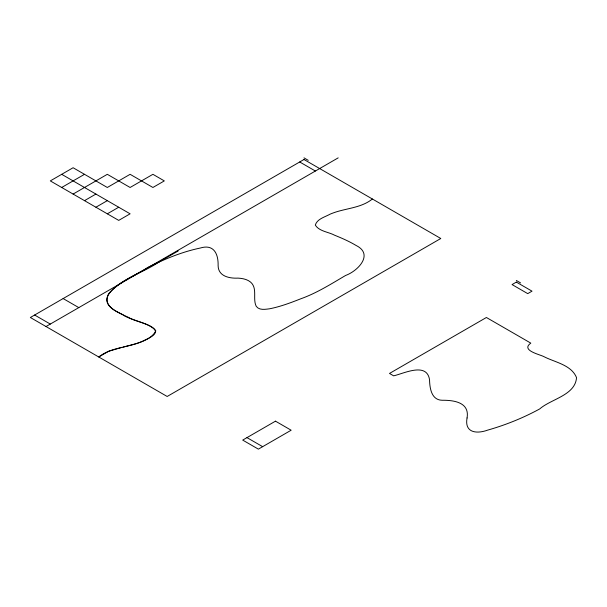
<?xml version="1.0" encoding="UTF-8"?>
<svg xmlns="http://www.w3.org/2000/svg" width="607" height="607" viewBox="0 0 607 607"><rect width="100%" height="100%" fill="white"/><g stroke="black" fill="none" stroke-linecap="round" stroke-linejoin="round"><path stroke-width="0.91" d="M372.395 199.005C362.197 207.237 348.653 208.08 336.566 211.805A59.122 34.136 0 0 0 330.185 214.127C325.048 217.01 317.097 218.861 315.306 225.129C319.328 231.442 328.357 231.851 334.563 235.205C341.893 238.156 349.177 241.336 355.975 245.403C374.079 254.234 357.986 270.957 345.641 275.441C331.058 284.008 316.71 293.12 300.662 298.834C290.51 302.84 280.214 306.717 269.47 308.811C265.084 309.35 259.28 310.473 256.245 306.345C252.436 298.781 257.763 288.401 250.645 282.156C247.155 279.22 242.497 278.393 238.065 278.12C229.552 278.552 218.262 276.405 218.118 265.669C218.421 254.09 213.99 243.741 200.12 248.073C181.865 251.897 164.459 259.136 147.812 267.414C133.752 276.997 84.047 296.254 119.291 312.924A142.554 82.302 0 0 0 122.773 314.699C131.104 321.809 175.089 326.976 145.126 339.958C130.497 347.917 112.098 346.362 98.759 356.984L108.736 351.225L121.946 347.394M61.702 187.48L84.51 174.315M73.106 194.065L107.31 174.315L130.11 187.48L152.918 174.315L164.315 180.901L152.918 187.48L130.11 174.315L107.31 187.48L73.106 167.737L50.305 180.901L118.714 220.394L130.11 213.816L61.702 174.315M84.51 200.651L95.906 194.065M95.906 207.23L107.31 200.651M107.31 213.816L118.714 207.23M46.026 326.536L338.19 157.858M159.292 261.837L178.192 250.964M159.246 261.86C142.827 273.029 121.726 278.234 108.683 293.727A33.233 19.189 0 0 0 107.409 296.595C104.579 306.118 115.899 311.3 122.773 314.699A144.83 83.614 0 0 0 128.085 317.195C136.803 322.446 149.231 322.848 155.847 330.861C150.233 341.498 134.117 343.972 123.335 347.083M303.986 157.858L308.257 160.331M516.337 280.464L520.609 282.93M299.706 161.978L315.382 171.03M63.128 298.561L78.804 307.612M34.622 315.018L50.305 324.07M246.973 437.617L262.656 446.669M467.064 417.965C464.325 432.563 476.229 434.217 487.55 430.158C505.616 425.014 523.204 417.942 539.699 408.936C551.11 398.928 575.284 395.324 576.529 377.615C571.384 364.83 554.919 362.341 543.819 356.59C539.403 354.336 520.563 350.338 530.799 343.122L486.404 317.491L389.497 373.442L393.647 375.839C404.103 373.434 426.797 361.893 429.544 379.739C429.733 388.055 431.372 400.051 442.116 400.263C453.497 400.134 469.826 402.153 467.064 417.965M303.986 159.504L30.35 317.491L167.168 396.477L440.796 238.498L303.986 159.504M275.479 421.159L242.701 440.09L258.377 449.142L291.155 430.211L275.479 421.159M516.337 282.103L512.058 284.577L527.733 293.629L532.013 291.155L516.337 282.103"/></g></svg>
